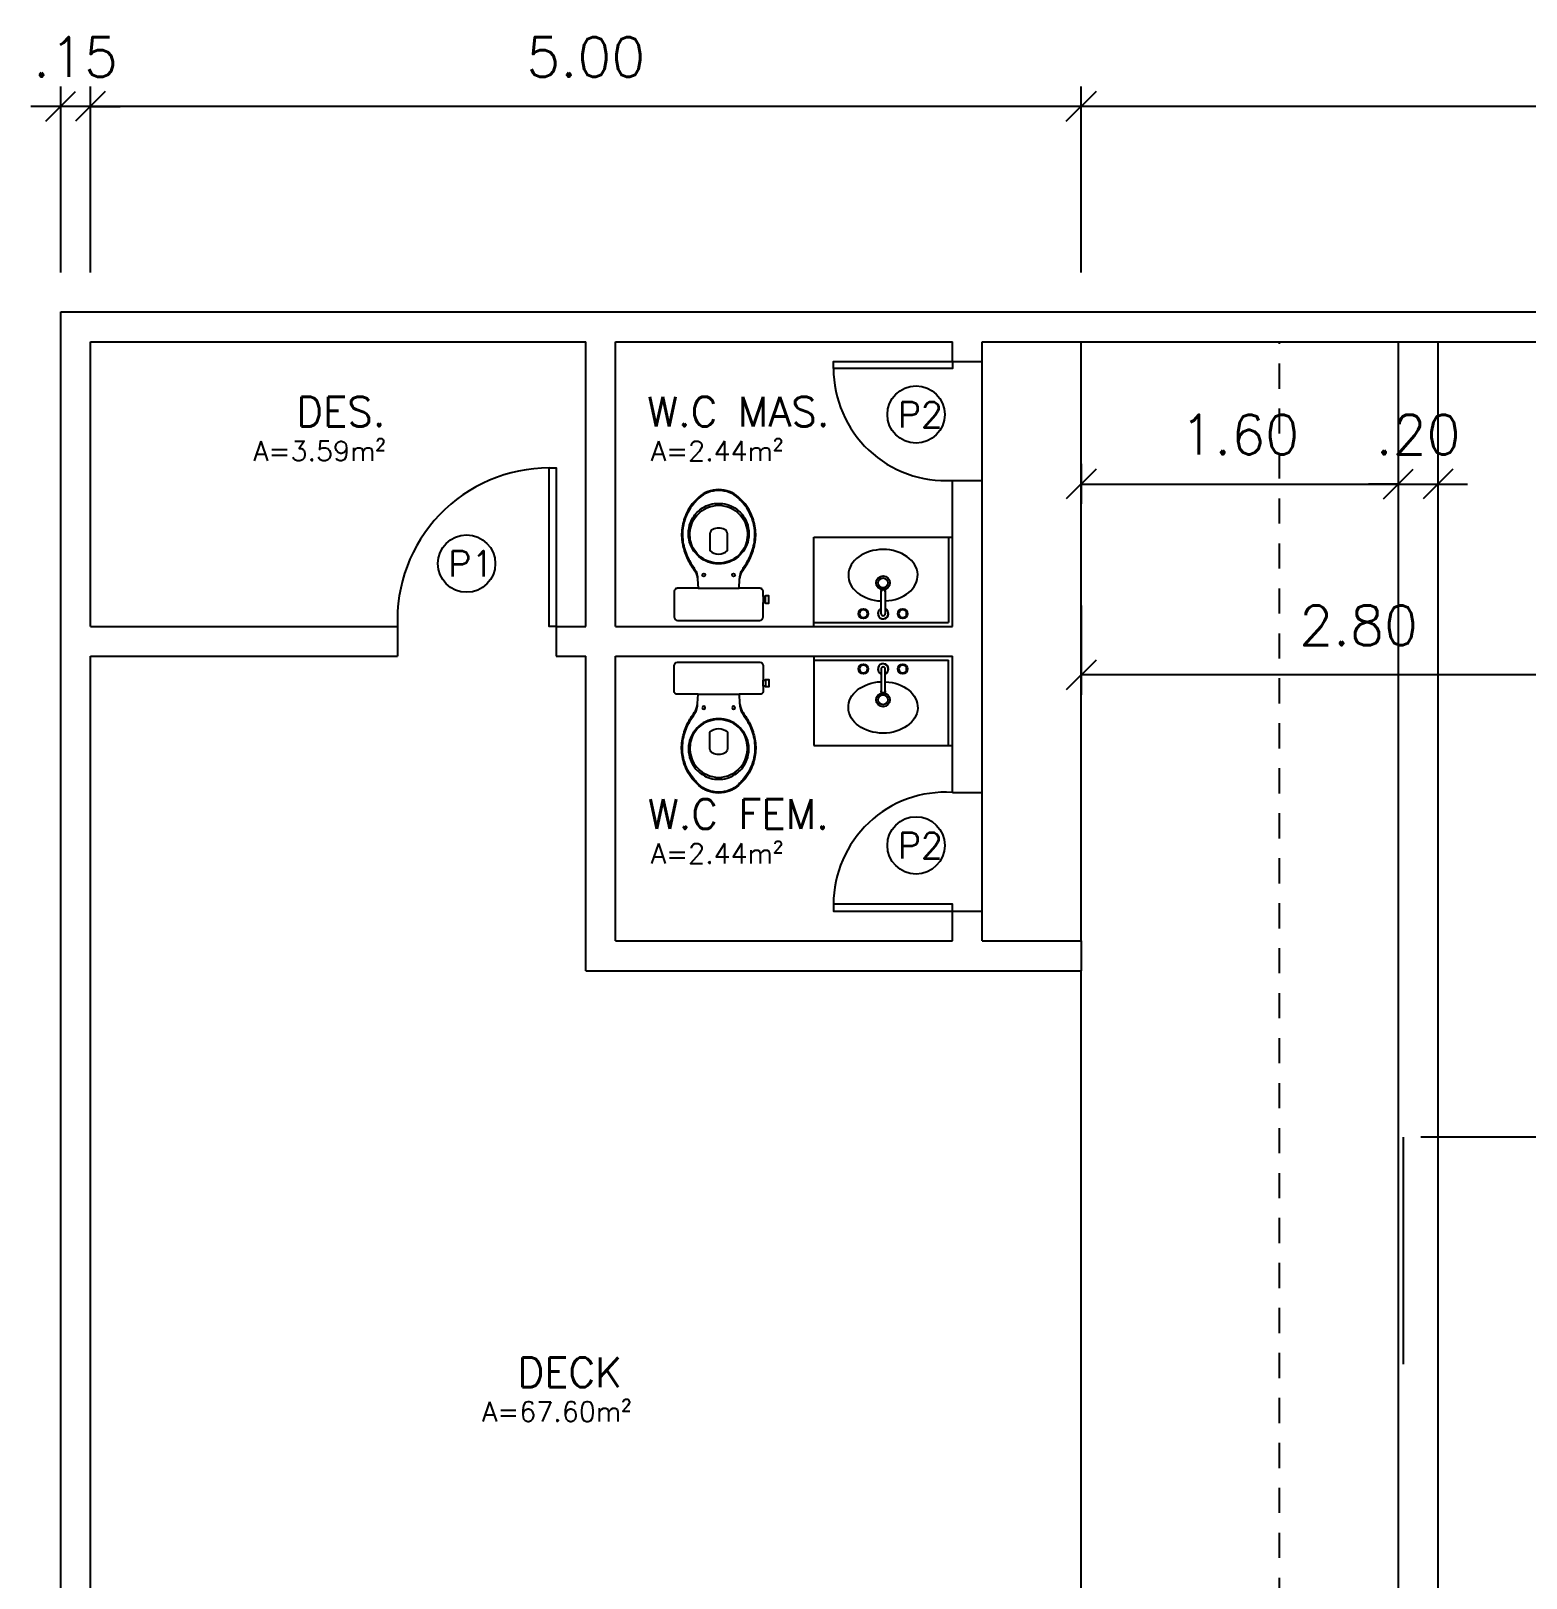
# Model space of a CAD drawing. Header units: millimetres. Extents: x 45003 to 46969, y 6653 to 6979.
# Drawn here: x 45026.72 to 45034.26, y 6872.5 to 6880.31 of the extents above; entities that cross this region are included whole.
import ezdxf

# ---------------------------------------------------------------- set-up
doc = ezdxf.new("R2010")
doc.units = ezdxf.units.MM
doc.linetypes.add('ACAD_ISO04W100', pattern=[30, 24, -3, 0, -3])
doc.linetypes.add('HIDDEN', pattern=[9.525, 6.35, -3.175])
for name, color, linetype in [('ARQ-ALVENARIA', 4, 'Continuous'), ('ARQ-COTAS', 30, 'Continuous'), ('ARQ-EIXOS', 2, 'ACAD_ISO04W100'), ('ARQ-ESQ-01', 1, 'Continuous'), ('ARQ-ESQ-02', 2, 'Continuous'), ('ARQ-PENA-FINA-CINZA', 8, 'Continuous'), ('ARQ-PROJ-01', 1, 'HIDDEN'), ('ARQ-PÇ-HIDROSSAN', 7, 'Continuous'), ('ARQ-TEXTO2', 2, 'Continuous'), ('ARQ-TEXTO3', 3, 'Continuous'), ('PAREDES', 4, 'Continuous')]:
    doc.layers.add(name, color=color, linetype=linetype)
doc.styles.add('ROMANS', font='romans.shx')
doc.styles.add('Romans_Anot', font='romans.shx')
doc.dimstyles.new('Escala 1-100', dxfattribs={"dimtxt": 0.2, "dimasz": 0.15, "dimexe": 0.1, "dimexo": 0.2, "dimgap": 0.15, "dimtad": 1, "dimzin": 4, "dimdsep": 46, "dimtxsty": 'Romans_Anot', "dimblk": 'OBLIQUE', "dimcen": 0.25, "dimclrd": 256, "dimclre": 256, "dimclrt": 2, "dimadec": 0, "dimazin": 0, "dimtfac": 1, "dimtix": 1, "dimtmove": 2, "dimatfit": 3, "dimfxl": 0, "dimlwd": -1, "dimlwe": -1, "dimarcsym": 0})

# ---------------------------------------------------------------- blocks, each defined once
blk = doc.blocks.new('cx-ac-01-planta')
for points in [[(0.661, 0, 0.182004), (0.623, 0.1, 0.098298), (0.548, 0.159, 0.085166), (0.468, 0.1845, 0.08648), (0.388, 0.1825, 0.067868), (0.318, 0.1605, 0.06199), (0.261, 0.1265, -0.060779), (0.228, 0.1105, -0.023796), (0.208, 0.106), (0.1625, 0.1028), (0.1625, 0.207, 0.424217), (0.1435, 0.225), (0.121, 0.225), (0.091, 0.225), (0.018, 0.225, 0.418036), (0, 0.207), (0, 0), (0, -0.207, 0.418036), (0.018, -0.225), (0.091, -0.225), (0.091, -0.2365), (0.088, -0.2365), (0.088, -0.2525), (0.106, -0.2525), (0.124, -0.2525), (0.124, -0.2365), (0.121, -0.2365), (0.121, -0.225), (0.1435, -0.225, 0.424217), (0.1625, -0.207), (0.1625, -0.1028), (0.208, -0.106, -0.023796), (0.228, -0.1105, -0.060779), (0.261, -0.1265, 0.06199), (0.318, -0.1605, 0.067868), (0.388, -0.1825, 0.08648), (0.468, -0.1845, 0.085166), (0.548, -0.159, 0.098298), (0.623, -0.1, 0.182004)], [(0.2855, 0, -0.18052), (0.323, 0.1, -0.167158), (0.408, 0.1495, -0.1), (0.468, 0.1495, -0.096291), (0.518, 0.13, -0.13332), (0.568, 0.081, -0.150886), (0.5915, 0, -0.150886), (0.568, -0.081, -0.13332), (0.518, -0.13, -0.096291), (0.468, -0.1495, -0.1), (0.408, -0.1495, -0.167158), (0.323, -0.1, -0.18052)], [(0.2895, 0, -0.186957), (0.329, 0.1, -0.162455), (0.408, 0.143, -0.149476), (0.498, 0.1315, -0.171119), (0.568, 0.0605, -0.104122), (0.5815, 0, -0.104122), (0.568, -0.0605, -0.171119), (0.498, -0.1315, -0.149476), (0.408, -0.143, -0.162455), (0.329, -0.1, -0.186957)], [(0.46, 0.03, 0.276984), (0.438, 0.0445), (0.353, 0.0445, 0.393258), (0.353, -0.0445), (0.438, -0.0445, 0.276984), (0.46, -0.03, 0.2)]]:
    blk.add_lwpolyline(points, format="xyb", close=True)
blk.add_lwpolyline([(0.21, -0.1064, -0.148706), (0.258, -0.12, -0.01798), (0.278, -0.1325, 0.048524), (0.328, -0.16, 0.075808), (0.408, -0.1815, 0.05), (0.468, -0.1805, 0.109053), (0.568, -0.142, 0.065752), (0.617, -0.1, 0.186957), (0.6565, 0, 0.186957), (0.617, 0.1, 0.065752), (0.568, 0.142, 0.109053), (0.468, 0.1805, 0.05), (0.408, 0.1815, 0.075808), (0.328, 0.16, 0.048524), (0.278, 0.1325, -0.01798), (0.258, 0.12, -0.148706), (0.21, 0.1064, -0.148706)], format="xyb")
for points in [[(0.1625, 0.1028), (0.1625, 0), (0.1625, -0.1028)], [(0.121, -0.225), (0.091, -0.225)], [(0.091, -0.2365), (0.121, -0.2365)]]:
    blk.add_lwpolyline(points)
for centre in [(0.23, 0.075), (0.23, -0.075)]:
    blk.add_circle(centre, 0.0075)
blk = doc.blocks.new('_Oblique')
at = {"color": 0, "linetype": 'ByBlock', "lineweight": -2}
blk.add_line((-0.5, -0.5), (0.5, 0.5), dxfattribs=at)
blk = doc.blocks.new('*D130')
at = {"layer": 'ARQ-COTAS', "transparency": 16777216}
for p, q in [((45034.8165, 6877.5393), (45034.8165, 6876.9574)), ((45032.0165, 6877.4083), (45032.0165, 6876.9574)), ((45034.8165, 6877.0574), (45032.0165, 6877.0574))]:
    blk.add_line(p, q, dxfattribs=at)
at = {"layer": 'Defpoints', "color": 0, "transparency": 16777216}
for p in [(45034.8165, 6877.7393), (45032.0165, 6877.6083), (45032.0165, 6877.0574)]:
    blk.add_point(p, dxfattribs=at)
at = {"layer": 'ARQ-COTAS', "transparency": 16777216, "xscale": 0.15, "yscale": 0.15, "zscale": 0.15, "rotation": 180}
blk.add_blockref('_Oblique', (45032.0165, 6877.0574), dxfattribs=at)
at = {"layer": 'ARQ-COTAS', "transparency": 16777216, "xscale": 0.15, "yscale": 0.15, "zscale": 0.15}
blk.add_blockref('_Oblique', (45034.8165, 6877.0574), dxfattribs=at)
at = {"layer": 'ARQ-COTAS', "color": 2, "transparency": 16777216, "insert": (45033.4165, 6877.3074), "char_height": 0.2, "attachment_point": 5, "style": 'Romans_Anot'}
blk.add_mtext('2.80', dxfattribs=at)
blk = doc.blocks.new('*D131')
at = {"layer": 'ARQ-COTAS', "transparency": 16777216}
for p, q in [((45032.0165, 6879.0893), (45032.0165, 6880.0267)), ((45044.3665, 6879.0893), (45044.3665, 6880.0267)), ((45044.3665, 6879.9267), (45032.0165, 6879.9267))]:
    blk.add_line(p, q, dxfattribs=at)
at = {"layer": 'Defpoints', "color": 0, "transparency": 16777216}
for p in [(45032.0165, 6879.9267), (45032.0165, 6878.8893), (45044.3665, 6878.8893)]:
    blk.add_point(p, dxfattribs=at)
at = {"layer": 'ARQ-COTAS', "transparency": 16777216, "xscale": 0.15, "yscale": 0.15, "zscale": 0.15, "rotation": 180}
blk.add_blockref('_Oblique', (45032.0165, 6879.9267), dxfattribs=at)
at = {"layer": 'ARQ-COTAS', "transparency": 16777216, "xscale": 0.15, "yscale": 0.15, "zscale": 0.15}
blk.add_blockref('_Oblique', (45044.3665, 6879.9267), dxfattribs=at)
at = {"layer": 'ARQ-COTAS', "color": 2, "transparency": 16777216, "insert": (45038.1915, 6880.1767), "char_height": 0.2, "attachment_point": 5, "style": 'Romans_Anot'}
blk.add_mtext('12.35', dxfattribs=at)
blk = doc.blocks.new('*D132')
at = {"layer": 'ARQ-COTAS', "transparency": 16777216}
for p, q in [((45027.0165, 6879.0893), (45027.0165, 6880.0267)), ((45032.0165, 6879.0893), (45032.0165, 6880.0267)), ((45032.0165, 6879.9267), (45027.0165, 6879.9267))]:
    blk.add_line(p, q, dxfattribs=at)
at = {"layer": 'Defpoints', "color": 0, "transparency": 16777216}
for p in [(45027.0165, 6879.9267), (45027.0165, 6878.8893), (45032.0165, 6878.8893)]:
    blk.add_point(p, dxfattribs=at)
at = {"layer": 'ARQ-COTAS', "transparency": 16777216, "xscale": 0.15, "yscale": 0.15, "zscale": 0.15, "rotation": 180}
blk.add_blockref('_Oblique', (45027.0165, 6879.9267), dxfattribs=at)
at = {"layer": 'ARQ-COTAS', "transparency": 16777216, "xscale": 0.15, "yscale": 0.15, "zscale": 0.15}
blk.add_blockref('_Oblique', (45032.0165, 6879.9267), dxfattribs=at)
at = {"layer": 'ARQ-COTAS', "color": 2, "transparency": 16777216, "insert": (45029.5165, 6880.1767), "char_height": 0.2, "attachment_point": 5, "style": 'Romans_Anot'}
blk.add_mtext('5.00', dxfattribs=at)
blk = doc.blocks.new('*D133')
at = {"layer": 'ARQ-COTAS', "transparency": 16777216}
for p, q in [((45026.8665, 6879.0893), (45026.8665, 6880.0267)), ((45027.0165, 6879.0893), (45027.0165, 6880.0267)), ((45026.8665, 6879.9267), (45026.7165, 6879.9267)), ((45027.0165, 6879.9267), (45026.8665, 6879.9267)), ((45027.0165, 6879.9267), (45027.1665, 6879.9267))]:
    blk.add_line(p, q, dxfattribs=at)
at = {"layer": 'Defpoints', "color": 0, "transparency": 16777216}
for p in [(45026.8665, 6879.9267), (45026.8665, 6878.8893), (45027.0165, 6878.8893)]:
    blk.add_point(p, dxfattribs=at)
at = {"layer": 'ARQ-COTAS', "transparency": 16777216, "xscale": 0.15, "yscale": 0.15, "zscale": 0.15}
blk.add_blockref('_Oblique', (45026.8665, 6879.9267), dxfattribs=at)
at = {"layer": 'ARQ-COTAS', "transparency": 16777216, "xscale": 0.15, "yscale": 0.15, "zscale": 0.15, "rotation": 180}
blk.add_blockref('_Oblique', (45027.0165, 6879.9267), dxfattribs=at)
at = {"layer": 'ARQ-COTAS', "color": 2, "transparency": 16777216, "insert": (45026.9415, 6880.1767), "char_height": 0.2, "attachment_point": 5, "style": 'Romans_Anot'}
blk.add_mtext('.15', dxfattribs=at)
blk = doc.blocks.new('*D134')
at = {"layer": 'ARQ-COTAS', "transparency": 16777216}
for p, q in [((45032.0165, 6878.1232), (45032.0165, 6877.9207)), ((45033.6165, 6878.1232), (45033.6165, 6877.9207)), ((45032.0165, 6878.0207), (45033.6165, 6878.0207))]:
    blk.add_line(p, q, dxfattribs=at)
at = {"layer": 'Defpoints', "color": 0, "transparency": 16777216}
for p in [(45032.0165, 6878.3232), (45033.6165, 6878.3232), (45033.6165, 6878.0207)]:
    blk.add_point(p, dxfattribs=at)
at = {"layer": 'ARQ-COTAS', "transparency": 16777216, "xscale": 0.15, "yscale": 0.15, "zscale": 0.15, "rotation": 180}
blk.add_blockref('_Oblique', (45032.0165, 6878.0207), dxfattribs=at)
at = {"layer": 'ARQ-COTAS', "transparency": 16777216, "xscale": 0.15, "yscale": 0.15, "zscale": 0.15}
blk.add_blockref('_Oblique', (45033.6165, 6878.0207), dxfattribs=at)
at = {"layer": 'ARQ-COTAS', "color": 2, "transparency": 16777216, "insert": (45032.8165, 6878.2707), "char_height": 0.2, "attachment_point": 5, "style": 'Romans_Anot'}
blk.add_mtext('1.60', dxfattribs=at)
blk = doc.blocks.new('*D135')
at = {"layer": 'ARQ-COTAS', "transparency": 16777216}
for p, q in [((45033.8165, 6878.1815), (45033.8165, 6877.9207)), ((45033.6165, 6878.1232), (45033.6165, 6877.9207)), ((45033.6165, 6878.0207), (45033.4665, 6878.0207)), ((45033.6165, 6878.0207), (45033.8165, 6878.0207)), ((45033.8165, 6878.0207), (45033.9665, 6878.0207))]:
    blk.add_line(p, q, dxfattribs=at)
at = {"layer": 'Defpoints', "color": 0, "transparency": 16777216}
for p in [(45033.8165, 6878.3815), (45033.6165, 6878.3232), (45033.8165, 6878.0207)]:
    blk.add_point(p, dxfattribs=at)
at = {"layer": 'ARQ-COTAS', "transparency": 16777216, "xscale": 0.15, "yscale": 0.15, "zscale": 0.15}
blk.add_blockref('_Oblique', (45033.6165, 6878.0207), dxfattribs=at)
at = {"layer": 'ARQ-COTAS', "transparency": 16777216, "xscale": 0.15, "yscale": 0.15, "zscale": 0.15, "rotation": 180}
blk.add_blockref('_Oblique', (45033.8165, 6878.0207), dxfattribs=at)
at = {"layer": 'ARQ-COTAS', "color": 2, "transparency": 16777216, "insert": (45033.7165, 6878.2707), "char_height": 0.2, "attachment_point": 5, "style": 'Romans_Anot'}
blk.add_mtext('.20', dxfattribs=at)

msp = doc.modelspace()

# ---------------------------------------------------------------- linework, layer by layer
at = {"layer": 'ARQ-ALVENARIA'}
for p, q in [((45026.8665, 6878.8893), (45047.7665, 6878.8893)), ((45026.8665, 6862.6893), (45026.8665, 6878.8893)), ((45027.0165, 6878.7393), (45029.5165, 6878.7393)), ((45027.0165, 6877.302), (45027.0165, 6878.7393)), ((45029.5165, 6877.302), (45029.5165, 6878.7393)), ((45029.6665, 6878.7393), (45031.3665, 6878.7393)), ((45029.6665, 6877.302), (45029.6665, 6878.7393)), ((45031.5165, 6878.7393), (45044.3665, 6878.7393)), ((45031.3665, 6877.302), (45031.3665, 6878.0393)), ((45031.3665, 6878.0393), (45031.5165, 6878.0393)), ((45031.5165, 6876.4646), (45031.5165, 6878.0393)), ((45027.0165, 6877.302), (45028.5665, 6877.302)), ((45029.3665, 6877.302), (45029.5165, 6877.302)), ((45029.6665, 6877.302), (45031.3665, 6877.302)), ((45027.0165, 6862.8393), (45027.0165, 6877.152)), ((45027.0165, 6877.152), (45028.5665, 6877.152)), ((45029.3665, 6877.152), (45029.5165, 6877.152)), ((45029.5165, 6875.5646), (45029.5165, 6877.152)), ((45029.6665, 6875.7146), (45029.6665, 6877.152)), ((45029.6665, 6877.152), (45031.3665, 6877.152)), ((45031.3665, 6876.4646), (45031.3665, 6877.152)), ((45031.3665, 6876.4646), (45031.5165, 6876.4646)), ((45031.3665, 6875.7146), (45031.3665, 6875.8646)), ((45031.3665, 6875.8646), (45031.5165, 6875.8646)), ((45031.5165, 6875.7146), (45031.5165, 6875.8646)), ((45029.6665, 6875.7146), (45031.3665, 6875.7146)), ((45031.5165, 6875.7146), (45032.0165, 6875.7146)), ((45029.5165, 6875.5646), (45032.0165, 6875.5646))]:
    msp.add_line(p, q, dxfattribs=at)
at = {"layer": 'ARQ-EIXOS', "ltscale": 0.05}
for p, q in [((45042.9309, 6874.7243), (45033.6406, 6874.7243)), ((45033.6406, 6874.7243), (45033.6406, 6873.5783))]:
    msp.add_line(p, q, dxfattribs=at)
at = {"layer": 'ARQ-ESQ-01', "ltscale": 0.03}
for centre in [(45031.1831, 6878.3717), (45028.9149, 6877.6193), (45031.1831, 6876.197)]:
    msp.add_circle(centre, 0.1447, dxfattribs=at)
at = {"layer": 'ARQ-ESQ-01'}
for centre, radius, start, end in [((45031.3325, 6878.6043), 0.566, 180, 273.44163), ((45029.3315, 6877.3362), 0.7658, 90, 182.56232), ((45031.3325, 6875.8996), 0.566, 86.55837, 180)]:
    msp.add_arc(centre, radius, start, end, dxfattribs=at)
at = {"layer": 'ARQ-ESQ-02'}
for points in [[(45031.3665, 6878.6393), (45031.3665, 6878.6043), (45030.7665, 6878.6043), (45030.7665, 6878.6393)], [(45029.3665, 6877.302), (45029.3315, 6877.302), (45029.3315, 6878.102), (45029.3665, 6878.102)], [(45031.3665, 6875.8646), (45031.3665, 6875.8996), (45030.7665, 6875.8996), (45030.7665, 6875.8646)]]:
    msp.add_lwpolyline(points, close=True, dxfattribs=at)
at = {"layer": 'ARQ-PENA-FINA-CINZA'}
for p, q in [((45032.0165, 6875.7146), (45032.0165, 6878.7393)), ((45033.6165, 6878.7393), (45033.6165, 6862.8393)), ((45033.8165, 6878.7393), (45033.8165, 6862.8393)), ((45031.5165, 6878.0393), (45031.5165, 6878.6393)), ((45031.5165, 6875.8646), (45031.5165, 6876.4646)), ((45032.0165, 6862.8393), (45032.0165, 6875.5646))]:
    msp.add_line(p, q, dxfattribs=at)
at = {"layer": 'ARQ-PROJ-01', "ltscale": 0.02}
msp.add_line((45033.0165, 6862.8393), (45033.0165, 6878.7393), dxfattribs=at)
at = {"layer": 'ARQ-PÇ-HIDROSSAN', "ltscale": 0.03}
for p, q in [((45030.6665, 6877.752), (45031.3665, 6877.752)), ((45030.6665, 6877.302), (45030.6665, 6877.752)), ((45031.3465, 6877.752), (45031.3465, 6877.322)), ((45030.6665, 6877.322), (45031.3465, 6877.322)), ((45030.6665, 6877.152), (45030.6665, 6876.702)), ((45030.6665, 6877.132), (45031.3465, 6877.132)), ((45031.3465, 6876.702), (45031.3465, 6877.132)), ((45030.6665, 6876.702), (45031.3665, 6876.702))]:
    msp.add_line(p, q, dxfattribs=at)
at = {"layer": 'ARQ-PÇ-HIDROSSAN'}
for p, q in [((45031.0068, 6877.4771), (45031.0068, 6877.4784)), ((45031.0068, 6877.3666), (45031.0068, 6877.4771)), ((45031.0069, 6877.4791), (45031.0069, 6877.4802)), ((45031.0275, 6877.4802), (45031.0275, 6877.4791)), ((45031.0275, 6877.4784), (45031.0275, 6877.4771)), ((45031.0275, 6877.4771), (45031.0275, 6877.3666)), ((45031.0068, 6877.0874), (45031.0068, 6876.9769)), ((45031.0275, 6876.9769), (45031.0275, 6877.0874)), ((45031.0068, 6876.9769), (45031.0068, 6876.9755)), ((45031.0069, 6876.9748), (45031.0069, 6876.9737)), ((45031.0275, 6876.9755), (45031.0275, 6876.9769)), ((45031.0275, 6876.9737), (45031.0275, 6876.9748))]:
    msp.add_line(p, q, dxfattribs=at)
for points in [[(45031.0068, 6877.4784, 0), (45031.007, 6877.4802, 0), (45031.0075, 6877.4819, 0), (45031.0082, 6877.4836, 0), (45031.0093, 6877.485, 0), (45031.0105, 6877.4863, 0), (45031.012, 6877.4873, 0), (45031.0136, 6877.4881, 0), (45031.0154, 6877.4886, 0), (45031.0172, 6877.4887, 0), (45031.019, 6877.4886, 0), (45031.0207, 6877.4881, 0), (45031.0223, 6877.4873, 0), (45031.0238, 6877.4863, 0), (45031.0251, 6877.485, 0), (45031.0261, 6877.4836, 0), (45031.0269, 6877.4819, 0), (45031.0273, 6877.4802, 0), (45031.0275, 6877.4784, 0)], [(45031.0172, 6877.4874, 0), (45031.0154, 6877.4872, 0), (45031.0136, 6877.4867, 0), (45031.012, 6877.486, 0), (45031.0105, 6877.4849, 0), (45031.0093, 6877.4837, 0), (45031.0082, 6877.4822, 0), (45031.0075, 6877.4806, 0), (45031.007, 6877.4788, 0), (45031.0068, 6877.4771, 0)], [(45031.0069, 6877.4802, 0), (45031.007, 6877.482, 0), (45031.0075, 6877.4837, 0), (45031.0082, 6877.4854, 0), (45031.0093, 6877.4868, 0), (45031.0105, 6877.4881, 0), (45031.012, 6877.4891, 0), (45031.0136, 6877.4899, 0), (45031.0154, 6877.4903, 0), (45031.0172, 6877.4905, 0), (45031.019, 6877.4903, 0), (45031.0207, 6877.4899, 0), (45031.0223, 6877.4891, 0), (45031.0238, 6877.4881, 0), (45031.0251, 6877.4868, 0), (45031.0261, 6877.4854, 0), (45031.0268, 6877.4837, 0), (45031.0273, 6877.482, 0), (45031.0275, 6877.4802, 0)], [(45031.0172, 6877.4888, 0), (45031.0154, 6877.4886, 0), (45031.0136, 6877.4882, 0), (45031.012, 6877.4874, 0), (45031.0105, 6877.4864, 0), (45031.0093, 6877.4851, 0), (45031.0082, 6877.4837, 0), (45031.0075, 6877.482, 0), (45031.0071, 6877.4807, 0)], [(45031.0272, 6877.4807, 0), (45031.0267, 6877.4824, 0), (45031.0259, 6877.484, 0), (45031.0248, 6877.4855, 0), (45031.0235, 6877.4867, 0), (45031.0219, 6877.4876, 0), (45031.0203, 6877.4883, 0), (45031.0185, 6877.4887, 0), (45031.0172, 6877.4888, 0)], [(45031.0275, 6877.4771, 0), (45031.0273, 6877.4789, 0), (45031.0269, 6877.4806, 0), (45031.0261, 6877.4822, 0), (45031.0251, 6877.4837, 0), (45031.0238, 6877.485, 0), (45031.0223, 6877.486, 0), (45031.0207, 6877.4867, 0), (45031.0189, 6877.4872, 0), (45031.0172, 6877.4874, 0)], [(45031.0275, 6877.4771, 0), (45031.0275, 6877.4771, 0)], [(45031.0172, 6876.9666, 0), (45031.0154, 6876.9668, 0), (45031.0136, 6876.9672, 0), (45031.012, 6876.968, 0), (45031.0105, 6876.969, 0), (45031.0093, 6876.9703, 0), (45031.0082, 6876.9718, 0), (45031.0075, 6876.9734, 0), (45031.007, 6876.9751, 0), (45031.0068, 6876.9769, 0)], [(45031.0068, 6876.9755, 0), (45031.007, 6876.9737, 0), (45031.0075, 6876.972, 0), (45031.0082, 6876.9704, 0), (45031.0093, 6876.9689, 0), (45031.0105, 6876.9677, 0), (45031.012, 6876.9666, 0), (45031.0136, 6876.9659, 0), (45031.0154, 6876.9654, 0), (45031.0172, 6876.9652, 0), (45031.019, 6876.9654, 0), (45031.0207, 6876.9659, 0), (45031.0223, 6876.9666, 0), (45031.0238, 6876.9677, 0), (45031.0251, 6876.9689, 0), (45031.0261, 6876.9704, 0), (45031.0269, 6876.972, 0), (45031.0273, 6876.9737, 0), (45031.0275, 6876.9755, 0)], [(45031.0069, 6876.9737, 0), (45031.007, 6876.9719, 0), (45031.0075, 6876.9702, 0), (45031.0082, 6876.9686, 0), (45031.0093, 6876.9671, 0), (45031.0105, 6876.9659, 0), (45031.012, 6876.9648, 0), (45031.0136, 6876.9641, 0), (45031.0154, 6876.9636, 0), (45031.0172, 6876.9635, 0), (45031.019, 6876.9636, 0), (45031.0207, 6876.9641, 0), (45031.0223, 6876.9648, 0), (45031.0238, 6876.9659, 0), (45031.0251, 6876.9671, 0), (45031.0261, 6876.9686, 0), (45031.0268, 6876.9702, 0), (45031.0273, 6876.9719, 0), (45031.0275, 6876.9737, 0)], [(45031.0172, 6876.9652, 0), (45031.0154, 6876.9653, 0), (45031.0136, 6876.9658, 0), (45031.012, 6876.9665, 0), (45031.0105, 6876.9676, 0), (45031.0093, 6876.9688, 0), (45031.0082, 6876.9703, 0), (45031.0075, 6876.9719, 0), (45031.0071, 6876.9732, 0)], [(45031.0275, 6876.9769, 0), (45031.0273, 6876.9751, 0), (45031.0269, 6876.9733, 0), (45031.0261, 6876.9717, 0), (45031.0251, 6876.9703, 0), (45031.0238, 6876.969, 0), (45031.0223, 6876.968, 0), (45031.0207, 6876.9672, 0), (45031.0189, 6876.9668, 0), (45031.0172, 6876.9666, 0)], [(45031.0272, 6876.9732, 0), (45031.0267, 6876.9715, 0), (45031.0259, 6876.9699, 0), (45031.0248, 6876.9685, 0), (45031.0235, 6876.9673, 0), (45031.0219, 6876.9663, 0), (45031.0203, 6876.9656, 0), (45031.0185, 6876.9652, 0), (45031.0172, 6876.9652, 0)], [(45031.0275, 6876.9769, 0), (45031.0275, 6876.9769, 0)]]:
    msp.add_polyline3d(points, dxfattribs=at)
at = {"layer": 'ARQ-PÇ-HIDROSSAN', "ltscale": 0.03}
for centre, radius in [((45031.0165, 6877.522), 0.0349), ((45031.0165, 6877.522), 0.0249), ((45031.0165, 6876.932), 0.0349), ((45031.0165, 6876.932), 0.0249)]:
    msp.add_circle(centre, radius, dxfattribs=at)
at = {"layer": 'ARQ-PÇ-HIDROSSAN'}
for centre in [(45030.9173, 6877.3666), (45031.1157, 6877.3666), (45030.9173, 6877.0874), (45031.1157, 6877.0874)]:
    msp.add_circle(centre, 0.025, dxfattribs=at)
for centre, radius, start, end in [((45030.9173, 6877.3666), 0.02, 0, 270), ((45030.9173, 6877.3666), 0.02, 90, 270), ((45030.9173, 6877.3666), 0.02, 0, 90), ((45030.9173, 6877.3666), 0.02, 270, 0), ((45031.0172, 6877.3666), 0.027, 112.6883, 0), ((45031.0172, 6877.3666), 0.026, 113.60737, 66.77211), ((45031.0172, 6877.3666), 0.0103, 180, 0), ((45031.0172, 6877.3666), 0.027, 0, 67.67712), ((45031.1157, 6877.3666), 0.02, 270, 180), ((45031.1157, 6877.3666), 0.02, 90, 180), ((45031.1157, 6877.3666), 0.02, 180, 270), ((45031.1157, 6877.3666), 0.02, 270, 90), ((45030.9173, 6877.0874), 0.02, 90, 0), ((45030.9173, 6877.0874), 0.02, 90, 270), ((45030.9173, 6877.0874), 0.02, 0, 90), ((45030.9173, 6877.0874), 0.02, 270, 0), ((45031.0172, 6877.0874), 0.027, 0, 247.3117), ((45031.0172, 6877.0874), 0.026, 293.22789, 246.39263), ((45031.0172, 6877.0874), 0.0103, 0, 180), ((45031.0172, 6877.0874), 0.027, 292.32288, 0), ((45031.1157, 6877.0874), 0.02, 90, 180), ((45031.1157, 6877.0874), 0.02, 180, 90), ((45031.1157, 6877.0874), 0.02, 180, 270), ((45031.1157, 6877.0874), 0.02, 270, 90)]:
    msp.add_arc(centre, radius, start, end, dxfattribs=at)
at = {"layer": 'ARQ-PÇ-HIDROSSAN', "ltscale": 0.03}
msp.add_ellipse((45031.0165, 6877.5606), major_axis=(0.175, 0), ratio=0.742857, start_param=4.775358, end_param=10.940424, dxfattribs=at)
at = {"layer": 'ARQ-PÇ-HIDROSSAN', "ltscale": 0.03, "extrusion": (0, 0, -1)}
msp.add_ellipse((45031.0165, 6876.8934), major_axis=(0.175, 0), ratio=0.742857, start_param=4.775358, end_param=10.940424, dxfattribs=at)
at = {"layer": 'PAREDES'}
for p, q in [((45031.3665, 6878.6393), (45031.3665, 6878.7393)), ((45031.5165, 6878.6393), (45031.5165, 6878.7393)), ((45031.3665, 6878.6393), (45031.5165, 6878.6393)), ((45028.5665, 6877.302), (45028.5665, 6877.152)), ((45029.3665, 6877.302), (45029.3665, 6877.152)), ((45032.0165, 6875.7146), (45032.0165, 6875.5646))]:
    msp.add_line(p, q, dxfattribs=at)

# ---------------------------------------------------------------- block references
at = {"layer": 'ARQ-PÇ-HIDROSSAN', "rotation": 90.00000000000001}
msp.add_blockref('cx-ac-01-planta', (45030.187, 6877.332), dxfattribs=at)
at = {"layer": 'ARQ-PÇ-HIDROSSAN', "xscale": -1, "rotation": 90}
msp.add_blockref('cx-ac-01-planta', (45030.187, 6877.122), dxfattribs=at)

# ---------------------------------------------------------------- texts
at = {"layer": 'ARQ-TEXTO2', "char_height": 0.13, "width": 0.199395, "attachment_point": 1, "style": 'ROMANS'}
for s, insert in [('P2', (45031.0904, 6878.4359)), ('P1', (45028.8222, 6877.6835)), ('P2', (45031.0904, 6876.2613))]:
    msp.add_mtext(s, dxfattribs=dict(at, insert=insert))
at = {"layer": 'ARQ-TEXTO2', "char_height": 0.1, "attachment_point": 1, "style": 'ROMANS'}
for s, insert in [('A=3.59m²', (45027.8379, 6878.2378)), ('A=2.44m²', (45029.8443, 6878.2378)), ('A=2.44m²', (45029.8443, 6876.2064)), ('A=67.60m²', (45028.9927, 6873.389))]:
    msp.add_mtext(s, dxfattribs=dict(at, insert=insert))
at = {"layer": 'ARQ-TEXTO3', "char_height": 0.15, "attachment_point": 5, "style": 'ROMANS'}
for s, insert in [('DES.', (45028.2807, 6878.3868)), ('W.C MAS.', (45030.287, 6878.3868)), ('W.C FEM.', (45030.287, 6876.3553)), ('DECK', (45029.4355, 6873.538))]:
    msp.add_mtext(s, dxfattribs=dict(at, insert=insert))

# ---------------------------------------------------------------- dimensions: what is measured, and where the dimension line sits
at = {"layer": 'ARQ-COTAS'}
for base, p1, p2, picture, middle in [((45026.8665, 6879.9267), (45027.0165, 6878.8893), (45026.8665, 6878.8893), '*D133', (45026.9415, 6880.1767)), ((45027.0165, 6879.9267), (45032.0165, 6878.8893), (45027.0165, 6878.8893), '*D132', (45029.5165, 6880.1767)), ((45032.0165, 6879.9267), (45044.3665, 6878.8893), (45032.0165, 6878.8893), '*D131', (45038.1915, 6880.1767)), ((45032.0165, 6877.0574), (45034.8165, 6877.7393), (45032.0165, 6877.6083), '*D130', (45033.4165, 6877.3074))]:
    dim = msp.add_linear_dim(base=base, p1=p1, p2=p2, dimstyle='Escala 1-100', dxfattribs=at)
    dim.commit()
    dim.dimension.update_dxf_attribs({"geometry": picture, "text_midpoint": middle})
dim = msp.add_aligned_dim(p1=(45032.0165, 6878.3232), p2=(45033.6165, 6878.3232), distance=-0.3026, dimstyle='Escala 1-100', dxfattribs=at)
dim.commit()
dim.dimension.update_dxf_attribs({"geometry": '*D134', "text_midpoint": (45032.8165, 6878.2707)})
dim = msp.add_linear_dim(base=(45033.8165, 6878.0207), p1=(45033.6165, 6878.3232), p2=(45033.8165, 6878.3815), angle=180, dimstyle='Escala 1-100', dxfattribs=at)
dim.commit()
dim.dimension.update_dxf_attribs({"geometry": '*D135', "text_midpoint": (45033.7165, 6878.2707)})

doc.saveas('drawing.dxf')
